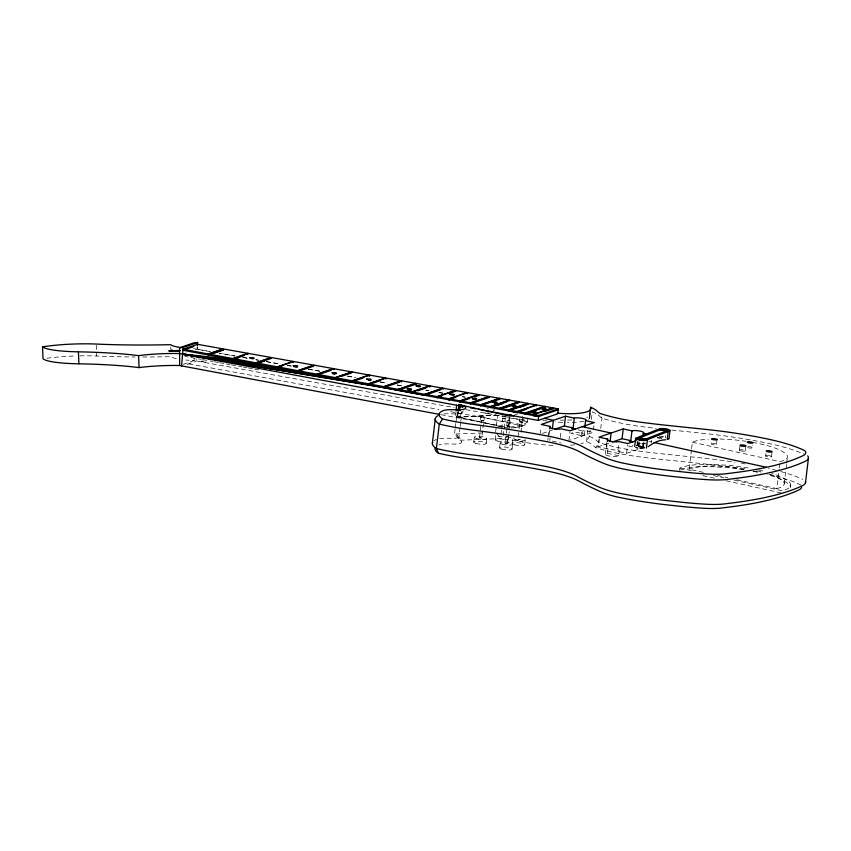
<?xml version="1.0" encoding="UTF-8"?>
<svg xmlns="http://www.w3.org/2000/svg" width="851" height="851" viewBox="0 0 851 851"><rect width="100%" height="100%" fill="white"/><g stroke="black" fill="none" stroke-linecap="round" stroke-linejoin="round"><path stroke-width="0.64" stroke-dasharray="4.25 3.19" d="M197.283 346.602L197.049 349.229L192.166 350.91M196.251 358.962L196.038 361.398L186.369 364.696M197.283 346.985L197.081 349.24L210.123 351.569M456.062 411.32L455.54 417.405L495.612 414.969M483.815 416.065C486.176 425.053 476.773 420.649 482.326 415.735C484.879 415.745 483.049 416.703 481.623 415.969M503.228 435.659L505.271 418.543L502.558 418.128L502.984 413.214M501.622 428.84L502.888 418.309L504.962 418.298L505.281 414.607M506.802 425.543L507.249 420.543L508.504 420.426L509.983 420.809L509.558 425.734L506.802 425.543L509.558 425.734M441.19 414.724L508.27 427.234L509.324 415.065M522.461 416.49L522.025 421.479L519.589 421.245L519.801 418.788M455.136 428.798L454.508 434.063L460.529 440.627A15.275 3.33 6.8 0 1 452.806 444.094L449.243 443.956A17.626 3.851 6.8 0 0 440.797 444.339L438.829 444.977M455.296 427.479L455.764 423.532M455.923 422.213L457.604 412.044M458.295 412.012L457.71 416.905L503.143 427.138L458.136 416.884M459.965 417.405L460.689 411.299M460.051 427.638L458.976 436.648L461.678 441.871M460.21 426.351L460.668 422.49M460.827 421.202L461.902 412.192M473.741 442.169L474.326 437.276M479.453 437.776L481.496 420.66L482.538 420.511L483.74 420.883L481.698 437.999L479.453 437.776L481.698 437.999M486.251 443.392L486.836 438.499M495.59 432.382L496.218 427.117M496.367 425.808L497.622 415.267L527.45 421.745A50.826 11.084 6.8 0 1 522.344 426.011L520.546 426.542A51.922 11.329 6.8 0 1 512.462 427.936M495.197 439.818L495.782 434.935A6.308 1.372 6.8 0 0 500.845 436.765A6.308 1.372 6.8 0 0 507.664 436.786M500.994 434.106L501.473 430.159M499.558 447.881L500.143 442.988M508.866 434.521L507.749 443.807L505.249 443.637L507.196 426.202L509.813 426.617L509.026 433.202M508.377 427.064L509.398 418.501M507.707 441.052L508.292 436.159M512.196 443.584L512.77 438.69M512.057 449.105L512.642 444.211M517.802 439.18L520.248 439.424L517.802 439.18L518.908 429.968M519.067 428.649L519.865 422L522.078 422.149L520.716 435.478M511.238 428.021A50.826 11.084 6.8 0 0 520.695 426.5L522.323 426.011L523.195 418.671M524.695 444.807L525.28 439.914M527.407 422.16L528.184 415.639M540.108 434.223L540.981 426.883M547.81 440.286L548.097 437.839M548.246 436.616L549.118 429.276M549.012 434.935L549.597 430.053M549.799 440.541L550.097 438.095M560.277 437.435L561.011 431.319M568.893 440.595L569.915 432.031M581.063 436.457L581.935 429.117M582.297 435.808L583.818 435.297A6.308 1.372 6.8 0 0 580.925 433.116A6.308 1.372 6.8 0 0 572.553 432.808L571.032 433.319L582.297 435.808L582.882 430.925L584.392 430.404L593.158 432.34L570.117 440.18M584.435 434.84L585.02 429.957M587.903 430.074L586.53 441.509A51.485 11.233 6.8 0 1 580.871 443.722M589.264 418.649L590.02 412.32M589.796 417.852L590.551 411.544M744.114 469.507A138.096 30.125 6.8 0 0 700.692 463.529L660.621 459.349A144.564 31.54 6.8 0 1 648.717 457.987L640.303 456.944A66.655 14.541 6.8 0 1 599.168 448.69L595.711 447.594L593.455 445.881A40.763 8.893 6.8 0 0 587.105 441.754L586.53 441.509L589.339 436.318L590.115 429.883M591.339 419.586L592.264 411.863A44.05 9.606 6.8 0 1 597.604 414.554M593.445 429.893L594.03 425.011M618.751 455.753L607.486 453.264L605.976 453.774A6.308 1.372 6.8 0 0 608.859 455.955A6.308 1.372 6.8 0 0 617.241 456.264L618.751 455.753L619.337 450.86L597.796 446.945L598.668 439.605M599.487 438.733L599.03 442.594L595.711 447.594M600.721 428.436L601.944 418.139L599.795 413.363M605.348 454.232L606.806 441.999M606.55 448.881L607.284 442.775M607.486 453.264L608.071 448.371M644.792 447.126L626.581 453.317L617.815 451.381L618.698 444.041M626.581 453.317L627.602 444.754M636.984 445.552L637.537 440.946M637.218 445.392L637.633 441.935M638.952 441.424L638.431 446.392L644.462 447.658L644.984 442.69M639.037 446.732L639.622 441.839M645.835 443.956L642.08 443.126L640.569 443.648L639.984 448.53L641.494 448.02A6.308 1.372 6.8 0 0 638.612 445.839M642.122 447.562L642.707 442.68M643.803 442.052L643.111 447.807L644.505 447.264L636.484 445.573M643.356 447.658L643.899 443.052M651.132 442.626L651.419 440.18M665.45 437.935L665.727 435.638M679.587 470.465L679.864 468.124A57.528 12.552 6.8 0 1 712.138 464.369L727.584 465.274A57.528 12.552 6.8 0 1 749.965 468.273M703.341 472.348L689.172 469.22L691.469 449.934M691.618 448.647L692.384 442.222A49.337 10.765 6.8 0 1 708.245 439.169M717.042 439.52L716.457 444.403A2.734 0.596 6.8 0 1 714.297 444.786A2.734 0.596 6.8 0 1 711.191 444.041L711.627 438.988M739.466 450.19L740.051 445.307M745.327 450.764L745.912 445.871M747.625 447.637A2.947 0.649 6.8 0 0 750.497 448.083L751.188 448.083A2.947 0.649 6.8 0 0 752.465 447.647L752.763 445.211M765.687 455.998L765.985 453.551M771.506 456.561L772.091 451.668M736.828 479.762L776.761 488.602L779.059 469.316M779.208 468.029L779.824 462.88M784.25 483.698L785.941 469.561M786.09 468.273L786.547 464.423M786.707 463.135L787.473 456.7M790.749 485.017L790.473 487.368A57.528 12.552 6.8 0 0 788.271 483.623L781.803 479.677A57.528 12.552 6.8 0 0 767.081 474.496M590.637 410.193L589.562 416.107A39.327 8.574 6.8 0 1 588.498 419.394M483.74 420.883L481.145 420.83M505.249 418.607L502.941 418.384M505.015 443.467L507.77 443.733M509.813 426.617L507.058 426.351M522.269 422.373L519.844 422.064M502.558 418.128L504.962 418.298M509.962 420.883L507.228 420.617M519.589 421.245L522.035 421.405M497.622 415.267L456.551 416.947L458.444 411.341M456.551 416.947L458.88 411.097M461.827 412.629L463.37 410.863M660.599 437.308L659.153 438.244L657.163 437.829M182.582 354.186L186.209 352.942M183.273 364.292L194.145 360.579L454.221 407.565M542.534 433.393L552.246 430.095M597.796 446.945L609.922 442.818M617.815 451.381L619.337 450.86M513.334 418.139L527.503 420.671A50.826 10.382 4.9 0 1 522.408 424.777L520.631 425.319A50.826 10.382 4.9 0 1 508.27 427.234M485.23 412.714C483.985 413.714 488.346 413.873 489.24 413.671M482.336 432.925L454.508 434.063L457.147 435.169L460.529 440.627M459.997 440.254L501.186 438.563L522.961 442.073A51.485 11.233 6.8 0 0 554.735 445.467M494.761 409.778L493.069 410.097L494.069 410.629M747.901 446.637L748.593 446.647A2.947 0.649 6.8 0 1 752.316 447.466L752.465 447.647M488.485 408.82L486.995 408.703M79.92 355.846A46.869 6.797 -2.4 0 1 96.695 356.026L101.248 356.229A192.847 27.966 -2.4 0 0 135.118 356.973M720.063 438.999L733.307 439.776A49.337 10.765 6.8 0 1 745.742 441.243M671.865 430.095L704.022 433.446A141.383 30.838 6.8 0 1 776.293 445.137A88.227 19.243 6.8 0 1 803.642 453.966M487.868 412.735L489.41 413.107M210.165 351.58L193.645 348.612M235.025 356.016L219.324 353.208L234.961 356.005M242.875 357.42L248.109 358.356M255.949 359.76L258.566 360.228M266.416 361.632L278.192 363.739M287.351 365.377L291.276 366.079M308.285 369.121L320.05 371.227M347.527 376.142L355.378 377.546M380.237 381.982L386.769 383.152M397.236 385.024L403.778 386.194M426.021 390.173L428.638 390.641M439.105 392.513L443.031 393.215M462.646 396.726L465.263 397.194M242.801 357.409L248.024 358.345M255.874 359.75L258.481 360.218M266.331 361.622L278.086 363.728M287.244 365.366L291.159 366.068M308.158 369.1L319.912 371.206M347.368 376.121L355.207 377.525M380.046 381.961L386.577 383.131M397.034 385.003L403.565 386.173M425.787 390.141L428.404 390.609M438.861 392.481L442.775 393.183M462.38 396.694L464.997 397.162M465.954 409.661L503.037 416.299M504.324 416.533L508.185 417.213M184.869 356.378L188.316 357.005M190.922 357.484L201.357 359.388M202.666 359.622L213.101 361.526M214.399 361.771L218.313 362.483M219.622 362.717L224.834 363.675M226.143 363.909L230.057 364.622M231.366 364.866L241.801 366.77M243.099 367.004L247.013 367.717M248.322 367.962L253.534 368.909M254.843 369.153L258.757 369.866M188.784 363.866L438.935 409.533M450.658 411.682L522.408 424.777M657.206 437.435L661.61 438.361M648.951 441.392L651.536 441.956M692.384 442.222L779.973 461.604A49.337 10.765 6.8 0 0 785.579 453.498L780.037 450.115A49.337 10.765 6.8 0 0 753.592 442.541M577.872 429.808L582.882 430.925M636.814 442.818L640.569 443.648M768.847 474.401L774.197 475.688A84.93 18.531 6.8 0 1 799.429 484.304L801.004 485.081M632.474 446.871L628.719 446.041L630.229 445.53A6.308 1.372 6.8 0 1 633.07 445.211M477.507 416.096L522.323 426.011M717.51 475.486L727.807 477.762M679.864 468.124L694.086 471.273M713.489 475.56L723.829 477.847M734.168 480.134L782.016 490.729A57.528 12.552 6.8 0 0 788.547 481.283L782.08 477.326A57.528 12.552 6.8 0 0 771.857 473.464M552.31 441.095L561.064 443.031M702.862 475.624L717.085 478.762M726.137 480.772L781.739 493.069M504.494 427.362L508.366 428.234M506.781 436.35L522.961 442.073M483.389 420.979L481.496 420.66M496.388 433.265L501.186 438.563M716.457 444.403L716.319 444.233A2.734 0.596 6.8 0 0 713.212 443.488A2.734 0.596 6.8 0 0 711.053 443.882M194.049 358.186L194.145 360.579A47.645 6.914 -2.4 0 1 185.741 360.016M170.764 347.08L170.87 349.474M96.248 345.251L96.695 356.026M589.552 410.565L589.562 416.107A51.485 11.233 6.8 0 1 586.764 417.469M680.545 470.029A57.528 12.552 6.8 0 1 711.861 466.72L727.307 467.614A57.528 12.552 6.8 0 1 743.221 469.539M753.497 471.326A57.528 12.552 6.8 0 1 760.932 472.933M752.997 471.124A138.096 30.125 6.8 0 1 759.22 472.348M524.95 439.52A6.308 1.372 6.8 0 1 517.833 440.531A6.308 1.372 6.8 0 1 514.291 437.861M439.637 438.584A20.924 4.563 6.8 0 1 450.115 438.318A11.978 2.617 6.8 0 0 457.147 435.169M433.999 440.807A54.453 11.882 6.8 0 1 436.393 439.478M776.591 470.401A88.227 19.243 6.8 0 0 773.378 469.592A141.383 30.838 6.8 0 0 768.506 468.497M780.729 471.518A88.227 19.243 6.8 0 1 802.791 479.358M589.339 436.318A44.05 9.606 6.8 0 1 597.551 441.648L599.03 442.594A63.4 13.829 6.8 0 0 641.048 451.349L645.569 451.892A141.479 30.859 6.8 0 0 661.11 453.721L701.096 457.902A141.383 30.838 6.8 0 1 734.966 462.263M598.264 415.001A44.05 9.606 6.8 0 1 600.466 417.192L601.944 418.139A63.4 13.829 6.8 0 0 643.962 426.894L648.483 427.436A141.479 30.859 6.8 0 0 656.249 428.404M741.615 463.338A141.383 30.838 6.8 0 1 744.912 463.901M461.614 411.714A11.978 2.617 6.8 0 1 453.03 413.873A20.924 4.563 6.8 0 0 441.68 414.267M776.761 488.602A49.337 10.765 6.8 0 0 782.367 480.496L776.814 477.113A49.337 10.765 6.8 0 0 770.495 474.603M689.172 469.22A49.337 10.765 6.8 0 1 716.84 465.997L730.084 466.774A49.337 10.765 6.8 0 1 747.731 469.071M756.72 470.826A49.337 10.765 6.8 0 1 763.283 472.422M758.645 470.007A57.528 12.552 6.8 0 1 764.953 471.507M636.25 445.435A6.308 1.372 6.8 0 1 637.856 445.679M574.765 444.807A51.485 11.233 6.8 0 1 568.819 445.339M571.851 419.937A51.485 11.233 6.8 0 1 567.436 420.117M563.936 420.16A51.485 11.233 6.8 0 1 560.277 420.128M583.775 421.213A39.327 8.574 6.8 0 1 567.447 422.532M562.617 422.404A39.327 8.574 6.8 0 1 555.022 421.894M547.257 421.022A39.327 8.574 6.8 0 1 542.13 420.266M659.344 436.701A5.5 1.202 6.8 0 1 665.801 437.084M644.367 448.413A5.5 1.202 6.8 0 1 639.282 448.275M636.442 445.967A135.852 49.879 -78.1 0 1 640.037 443.265M661.557 438.276A3.308 0.723 6.8 0 1 661.046 437.201A3.308 0.723 6.8 0 1 665.663 437.605M638.144 446.371A3.308 0.723 6.8 0 1 643.292 447.36A3.308 0.723 6.8 0 1 639.612 447.839M46.879 358.271A46.869 6.797 -2.4 0 1 76.367 355.941M142.702 356.995A192.847 27.966 -2.4 0 0 171.168 356.654A47.645 6.914 -2.4 0 0 177.029 358.792M517.387 414.086A50.826 10.382 4.9 0 1 514.898 414.469M201.549 361.143C206.112 363.941 208.633 360.047 201.549 361.143M767.655 455.562L766.974 455.562A2.936 0.638 6.8 0 0 765.996 456.274A2.936 0.638 6.8 0 0 769.549 456.998L770.229 456.998A2.936 0.638 6.8 0 0 771.208 456.285A2.936 0.638 6.8 0 0 767.655 455.562M497.346 441.009A6.308 1.372 6.8 0 0 507.6 441.392A6.308 1.372 6.8 0 0 499.409 438.893A6.308 1.372 6.8 0 0 497.346 441.009M514.334 444.775A6.308 1.372 6.8 0 0 524.599 445.158A6.308 1.372 6.8 0 0 516.397 442.648A6.308 1.372 6.8 0 0 514.334 444.775M475.89 443.36A6.308 1.372 6.8 0 0 486.144 443.743A6.308 1.372 6.8 0 0 477.954 441.233A6.308 1.372 6.8 0 0 475.89 443.36M501.696 449.073A6.308 1.372 6.8 0 0 511.962 449.456A6.308 1.372 6.8 0 0 503.771 446.945A6.308 1.372 6.8 0 0 501.696 449.073M502.281 444.179A6.308 1.372 6.8 0 0 512.547 444.562A6.308 1.372 6.8 0 0 504.356 442.052A6.308 1.372 6.8 0 0 502.281 444.179M476.475 438.467A6.308 1.372 6.8 0 0 486.729 438.85A6.308 1.372 6.8 0 0 478.539 436.35A6.308 1.372 6.8 0 0 476.475 438.467M740.466 450.753A2.957 0.649 6.8 0 0 745.274 450.934A2.957 0.649 6.8 0 0 741.444 449.753A2.957 0.649 6.8 0 0 740.466 450.753"/><path stroke-width="1.28" d="M460.061 410.714A11.978 2.617 6.8 0 0 458.827 410.214L459.168 404.672L509.685 416.054A51.922 11.329 6.8 0 0 513.919 415.703M170.625 350.729L180.05 350.484M197.475 344.729L197.666 342.485L194.156 342.772L179.646 347.719L179.646 365.526L439.882 414.48M181.54 366.345L183.167 347.431L197.666 342.485M197.389 345.293L197.475 344.304L223.047 348.878L222.962 349.867L209.335 354.516M558.139 409.82L538.577 416.501L208.091 354.931L208.176 353.952L223.047 348.878M208.655 355.037L208.74 354.059L223.611 348.984L247.918 353.325L247.832 354.314M247.918 353.325L232.695 358.516L232.61 359.505L244.322 355.505M233.259 358.622L255.619 362.792L271.171 357.484L248.481 353.431L233.259 358.622L233.174 359.611L179.146 353.559A43.709 6.34 -2.4 0 0 138.585 355.622A156.861 22.743 -2.4 0 0 78.42 351.835A58.676 8.51 -2.4 0 1 42.55 346.868L43.05 358.845A58.676 8.51 -2.4 0 0 78.92 363.813A156.861 22.743 -2.4 0 1 139.096 367.6A43.709 6.34 -2.4 0 1 179.646 365.526M255.619 362.792L255.534 363.771L271.086 358.473M293.01 362.388L293.095 361.409L271.735 357.59L256.172 362.898L256.087 363.877L182.55 354.176L459.157 405.725M277.139 367.802L277.224 366.824L293.095 361.409M277.788 366.919L297.637 370.621L313.796 365.111L293.659 361.505L277.788 366.919L277.703 367.909L182.55 354.176L383.79 387.673M293.574 362.494L293.659 361.505M297.637 370.621L297.552 371.61L313.7 366.1M340.943 376.546L351.654 372.887L351.761 371.898L333.9 368.706L333.815 369.685L333.337 368.6L314.359 365.207L298.201 370.728L298.116 371.706L182.55 354.176L256.013 363.866M333.337 368.6L316.891 374.206L316.806 375.195L330.89 370.387M317.37 375.302L317.455 374.312L333.9 368.706M334.975 378.578L335.06 377.599L351.761 371.898M335.539 378.684L335.613 377.695L352.325 371.993L369.132 375.004L369.047 375.982M369.132 375.004L352.176 380.78L352.091 381.769L362.983 378.057M352.654 381.876L352.74 380.886L369.696 375.1L385.524 377.94L386.014 379.025M368.281 384.78L368.345 383.801L385.524 377.94M368.823 384.886L368.909 383.897L386.099 378.035L401.023 380.705L400.938 381.695M369.611 376.089L369.696 375.1M401.023 380.705L383.62 386.641L383.556 387.62M415.586 384.312L415.671 383.322L401.587 380.812L384.173 386.748L384.088 387.726L425.192 395.385L428.808 394.162M415.671 383.322L398.066 389.332L397.981 390.322L414.309 384.748M398.555 390.418L398.619 389.439L416.235 383.429L429.564 385.811L429.478 386.79M401.502 381.791L401.587 380.812M429.564 385.811L411.746 391.885L411.661 392.875L415.245 391.651M412.246 392.96L412.31 391.992L430.127 385.907L442.722 388.162L443.201 389.247M416.15 384.407L416.235 383.429M442.722 388.162L424.723 394.3L424.638 395.29L440.212 389.971M425.192 395.385L425.277 394.407L443.286 388.269L455.221 390.396L455.136 391.386L449.073 393.449M430.042 386.897L430.127 385.907M455.221 390.396L437.042 396.598L437.542 397.683M437.52 397.683L437.605 396.704L455.785 390.503L467.103 392.524L467.582 393.609L467.667 392.63L478.4 394.545L478.315 395.534L474.603 396.8M449.264 399.864L448.754 398.779L467.103 392.524M449.232 399.864L449.317 398.885L467.667 392.63M455.7 391.481L455.785 390.503M456.168 410.108L456.593 405.246M489.176 396.47L470.518 402.831L470.433 403.821L489.059 397.47L489.176 396.47L478.964 394.641L460.455 400.959L459.817 401.842L459.891 400.853L478.4 394.545M499.452 398.311L480.645 404.725L480.56 405.704L499.367 399.289L499.452 398.311L489.74 396.577L471.071 402.938L470.433 403.821M478.879 395.63L478.964 394.641M480.56 405.704L481.209 404.831L500.016 398.406L509.27 400.066L509.185 401.055M518.674 401.746L499.601 408.257L499.516 409.235L518.599 402.736L518.674 401.746L509.845 400.161L490.889 406.629L490.24 407.512L490.325 406.533L509.27 400.066M512.036 409.661L527.62 404.342L527.705 403.363L519.248 401.853L500.165 408.363L499.516 409.235M527.705 403.363L508.483 409.916L508.398 410.895L517.504 412.586L517.589 411.607L536.917 405.012L544.683 406.395L544.597 407.384M509.004 410.99L509.047 410.022L528.269 403.459L536.353 404.906L536.268 405.895M536.353 404.906L517.025 411.501L516.94 412.49L526.609 409.193M478.305 409.267L538.236 420.437L557.799 413.756L558.224 408.842L553.267 407.937L552.586 408.831L552.703 407.831L545.246 406.501L525.801 413.139L525.152 414.022L525.237 413.033L544.683 406.395M538.577 416.501L533.056 415.49L533.141 414.511L552.703 407.831M533.651 415.586L533.705 414.607L553.267 407.937M538.236 420.437L538.662 415.511L558.224 408.842M545.161 407.48L545.246 406.501M432.372 443.137L435.297 418.681M458.593 409.565L459.168 404.672L464.614 406.395A15.275 3.33 6.8 0 1 456.891 409.863L453.317 409.714A17.626 3.851 6.8 0 0 444.882 410.108L442.914 410.746A51.156 11.159 6.8 0 0 441.658 418.384L444.084 419.352A78.856 17.201 6.8 0 0 475.432 424.755A265.342 57.879 6.8 0 1 547.789 436.084A63.017 13.744 6.8 0 1 581.329 445.977L583.233 446.966A305.179 66.569 6.8 0 0 605.997 457.966A45.997 10.031 6.8 0 0 622.347 462.987L631.623 464.816A131.384 28.657 6.8 0 0 671.716 470.709L682.268 471.848A100.344 21.892 6.8 0 0 705.447 473.879L708.447 474.071A37.614 8.202 6.8 0 0 725.935 473.762L727.999 473.486A345.432 75.356 6.8 0 0 765.272 467.571L771.74 466.125A345.027 75.26 6.8 0 0 803.046 455.647A43.933 9.584 6.8 0 0 805.323 451.19L803.514 450.073A84.93 18.531 6.8 0 0 778.282 441.456L769.4 439.382A138.096 30.125 6.8 0 0 704.766 429.298L664.705 425.106A144.564 31.54 6.8 0 1 652.802 423.745L644.388 422.702A66.655 14.541 6.8 0 1 603.253 414.458L599.795 413.363L597.54 411.639A40.763 8.893 6.8 0 0 591.19 407.512L590.615 407.278L590.168 411.054M549.746 428.83L550.033 426.383L541.279 424.447L565.543 416.192L574.297 418.128A6.308 1.372 6.8 0 1 582.68 418.447A6.308 1.372 6.8 0 1 585.562 420.628L594.328 422.564L570.064 430.808L561.298 428.872A6.308 1.372 6.8 0 1 552.927 428.564A6.308 1.372 6.8 0 1 550.033 426.383M552.384 428.872L553.405 420.32L544.395 418.33M554.671 429.276L564.373 425.979L565.543 416.192M575.372 429.255L571.617 428.425L573.127 427.915L574.297 418.128M584.839 426.734L585.562 420.628M607.433 441.552L607.72 439.105L598.966 437.169L623.219 428.915L631.985 430.851A6.308 1.372 6.8 0 1 640.356 431.17A6.308 1.372 6.8 0 1 643.25 433.35L648.249 434.457M610.071 441.595L611.092 433.042L582.233 426.67M612.348 441.999L622.06 438.701L623.219 428.915M633.059 441.977L629.304 441.148L630.814 440.637L631.985 430.851M634.697 446.381L635.654 438.329M642.952 435.797L643.25 433.35M646.462 448.073L647.462 439.616L645.473 439.201M669.014 438.733L669.982 430.67M805.503 482.719L808.418 458.264M457.859 410.81L459.168 404.672M458.827 410.214L461.423 405.182M168.977 350.984L172.604 350.272M442.52 418.99L439.297 424.096L436.382 448.551L438.435 453.232L440.01 453.594A78.856 17.201 6.8 0 0 471.348 458.987A265.342 57.879 6.8 0 1 543.704 470.316A63.017 13.744 6.8 0 1 577.255 480.209L579.148 481.198A305.179 66.569 6.8 0 0 601.912 492.208A45.997 10.031 6.8 0 0 618.273 497.229L627.538 499.048A131.384 28.657 6.8 0 0 667.631 504.941L678.183 506.079A100.344 21.892 6.8 0 0 701.362 508.111L704.362 508.302A37.614 8.202 6.8 0 0 721.85 508.004L723.914 507.717A345.432 75.356 6.8 0 0 761.188 501.813L767.655 500.356A345.027 75.26 6.8 0 0 798.961 489.878A43.933 9.584 6.8 0 0 801.653 487.208M464.082 406.012L462.231 407.491L461.21 405.257M638.048 438.488L661.557 429.244M644.079 439.754L667.588 430.51M668.62 438.988L667.227 439.541L668.184 431.478L660.004 429.861M197.475 344.304L182.976 349.25L208.176 353.952M185.305 349.41L193.773 346.527M209.899 354.612L223.526 349.963L222.962 349.867M235.514 358.803L239.025 357.611M258.481 363.058L264.47 361.015M278.373 367.387L282.032 366.132M369.504 384.354L380.525 380.599M386.035 386.769L399.672 382.12M417.607 390.843L425.904 388.013M438.201 397.162L441.818 395.928M448.668 399.768L456.019 397.257M459.817 401.842L469.678 398.481M499.899 399.406L499.335 399.3M490.24 407.512L506.802 401.863M496.739 405.587L502.643 403.576M506.047 407.31L511.994 405.278M519.77 407.31L525.748 405.278M525.152 414.022L543.353 407.81M528.173 413.278L534.226 411.214M533.056 415.49L535.534 414.65M545.278 411.32L551.363 409.246M552.586 408.831L553.182 408.916M636.261 440.637L627.751 443.531L618.985 441.595A6.308 1.372 6.8 0 1 610.603 441.286A6.308 1.372 6.8 0 1 607.72 439.105M179.646 347.719L183.167 347.431M297.361 366.962L294.169 366.717M370.717 380.354L368.898 380.333M411.224 390.077L407.672 389.737M496.846 403.374L495.027 403.353M515.536 406.789L512.77 406.64M535.97 413.075L532.418 412.735M179.529 351.282L168.966 350.772L169.551 350.782M544.427 409.756L542.204 409.405M334.358 374.025L332.624 373.706M474.103 399.566L472.858 399.31M352.24 381.791L182.55 354.176L368.398 384.812M527.577 404.353L528.184 404.448M533.705 414.607L538.662 415.511M208.74 354.059L232.695 358.516M256.172 362.898L277.224 366.824M298.201 370.728L316.891 374.206M317.455 374.312L335.06 377.599M335.613 377.695L352.176 380.78M352.74 380.886L368.345 383.801M368.909 383.897L383.62 386.641M384.173 386.748L398.066 389.332M398.619 389.439L411.746 391.885M412.31 391.992L424.723 394.3M425.277 394.407L437.042 396.598M437.605 396.704L448.754 398.779M449.317 398.885L459.891 400.853M460.455 400.959L470.518 402.831M471.071 402.938L480.645 404.725M481.209 404.831L490.325 406.533M490.889 406.629L499.601 408.257M500.165 408.363L508.483 409.916M509.047 410.022L517.025 411.501M517.589 411.607L525.237 413.033M525.801 413.139L533.141 414.511M182.891 350.24L208.091 354.931M470.486 407.81L475.879 408.842M639.601 437.871L645.632 439.137M654.121 442.531L766.453 467.305M622.06 438.701L630.814 440.637M564.373 425.979L573.127 427.915M170.657 350.335L171.264 350.75M438.435 453.232L437.584 452.615A51.156 11.159 6.8 0 1 435.063 448.424M171.306 350.282L171.923 350.814M171.966 350.261L172.551 350.91M590.615 407.278L590.849 409.012L589.552 410.565A39.327 8.574 6.8 0 1 557.352 413.171M138.585 355.622L139.096 367.6M78.42 351.835L78.92 363.813M432.648 442.318A54.453 11.882 6.8 0 0 436.382 448.551A82.09 17.903 6.8 0 0 471.709 454.796A262.087 57.177 6.8 0 1 543.193 465.986A59.751 13.031 6.8 0 1 576.84 476.315A308.339 67.261 6.8 0 0 599.838 487.432A49.262 10.744 6.8 0 0 619.262 493.229A134.671 29.381 6.8 0 0 676.566 501.654A103.535 22.583 6.8 0 0 702.66 504.005A40.901 8.925 6.8 0 0 726.914 503.59A348.346 75.984 6.8 0 0 764.475 497.633L771.006 496.165A348.346 75.984 6.8 0 0 802.61 485.591A47.209 10.297 6.8 0 0 805.471 481.772M807.631 455.838A47.209 10.297 6.8 0 1 805.525 461.136A348.346 75.984 6.8 0 1 773.921 471.709L767.389 473.177A348.346 75.984 6.8 0 1 729.828 479.134A40.901 8.925 6.8 0 1 705.575 479.549A103.535 22.583 6.8 0 1 679.481 477.198A134.671 29.381 6.8 0 1 622.177 468.773A49.262 10.744 6.8 0 1 602.753 462.976A308.339 67.261 6.8 0 1 579.754 451.86A59.751 13.031 6.8 0 0 546.108 441.531A262.087 57.177 6.8 0 0 474.624 430.34A82.09 17.903 6.8 0 1 439.297 424.096A54.453 11.882 6.8 0 1 437.978 415.66M637.91 448.041A5.5 1.202 6.8 0 1 635.697 447.392M648.26 446.658A135.852 49.879 -78.1 0 1 665.556 439.861M42.55 346.868A46.869 6.797 -2.4 0 1 96.195 344.049L100.748 344.251A192.847 27.966 -2.4 0 0 170.668 344.676A47.645 6.914 -2.4 0 0 180.486 347.495M511.27 414.894A50.826 10.382 4.9 0 1 509.324 415.065M249.694 357.75C254.3 360.547 256.917 356.665 249.694 357.75M293.287 365.707C297.893 368.504 300.499 364.622 293.287 365.707M332.113 372.791C336.709 375.589 339.326 371.706 332.113 372.791M366.643 379.099C371.249 381.897 373.855 378.014 366.643 379.099M407.161 388.833C411.714 391.63 414.246 387.726 407.161 388.833M416.065 385.79C420.66 388.588 423.277 384.705 416.065 385.79M449.881 394.3C454.477 397.087 457.093 393.205 449.881 394.3M472.348 398.396C476.9 401.193 479.432 397.3 472.348 398.396M492.772 402.129C497.335 404.927 499.856 401.023 492.772 402.129M511.462 405.533C516.068 408.331 518.684 404.448 511.462 405.533M541.683 408.491C546.246 411.288 548.767 407.395 541.683 408.491M531.918 411.82C536.417 414.618 539.045 410.746 531.918 411.82M659.568 428.83L636.048 438.063A5.5 1.202 6.8 0 0 638.878 439.978A5.5 1.202 6.8 0 0 646.069 440.169L669.577 430.936A5.5 1.202 6.8 0 0 666.758 429.021A5.5 1.202 6.8 0 0 659.568 428.83M749.167 441.754L748.486 441.754A2.947 0.649 6.8 0 0 747.199 442.19L747.359 442.371A2.947 0.649 6.8 0 0 751.082 443.201L751.763 443.201A2.947 0.649 6.8 0 0 753.05 442.765L752.901 442.573A2.947 0.649 6.8 0 0 749.167 441.754M768.23 450.668L767.549 450.668A2.936 0.638 6.8 0 0 766.57 451.381A2.936 0.638 6.8 0 0 770.134 452.104L770.815 452.104A2.936 0.638 6.8 0 0 771.793 451.392A2.936 0.638 6.8 0 0 768.23 450.668M717.042 439.52L716.904 439.35A2.734 0.596 6.8 0 0 713.798 438.605A2.734 0.596 6.8 0 0 711.627 438.988L711.776 439.159A2.734 0.596 6.8 0 0 714.883 439.903A2.734 0.596 6.8 0 0 717.042 439.52M741.051 445.86A2.957 0.649 6.8 0 0 745.859 446.041A2.957 0.649 6.8 0 0 742.019 444.871A2.957 0.649 6.8 0 0 741.051 445.86M662.525 430.212A3.308 0.723 6.8 0 0 667.822 430.361A3.308 0.723 6.8 0 0 663.376 429.064A3.308 0.723 6.8 0 0 662.525 430.212M639.005 439.456A3.308 0.723 6.8 0 0 644.313 439.595A3.308 0.723 6.8 0 0 639.856 438.308A3.308 0.723 6.8 0 0 639.005 439.456"/></g></svg>
